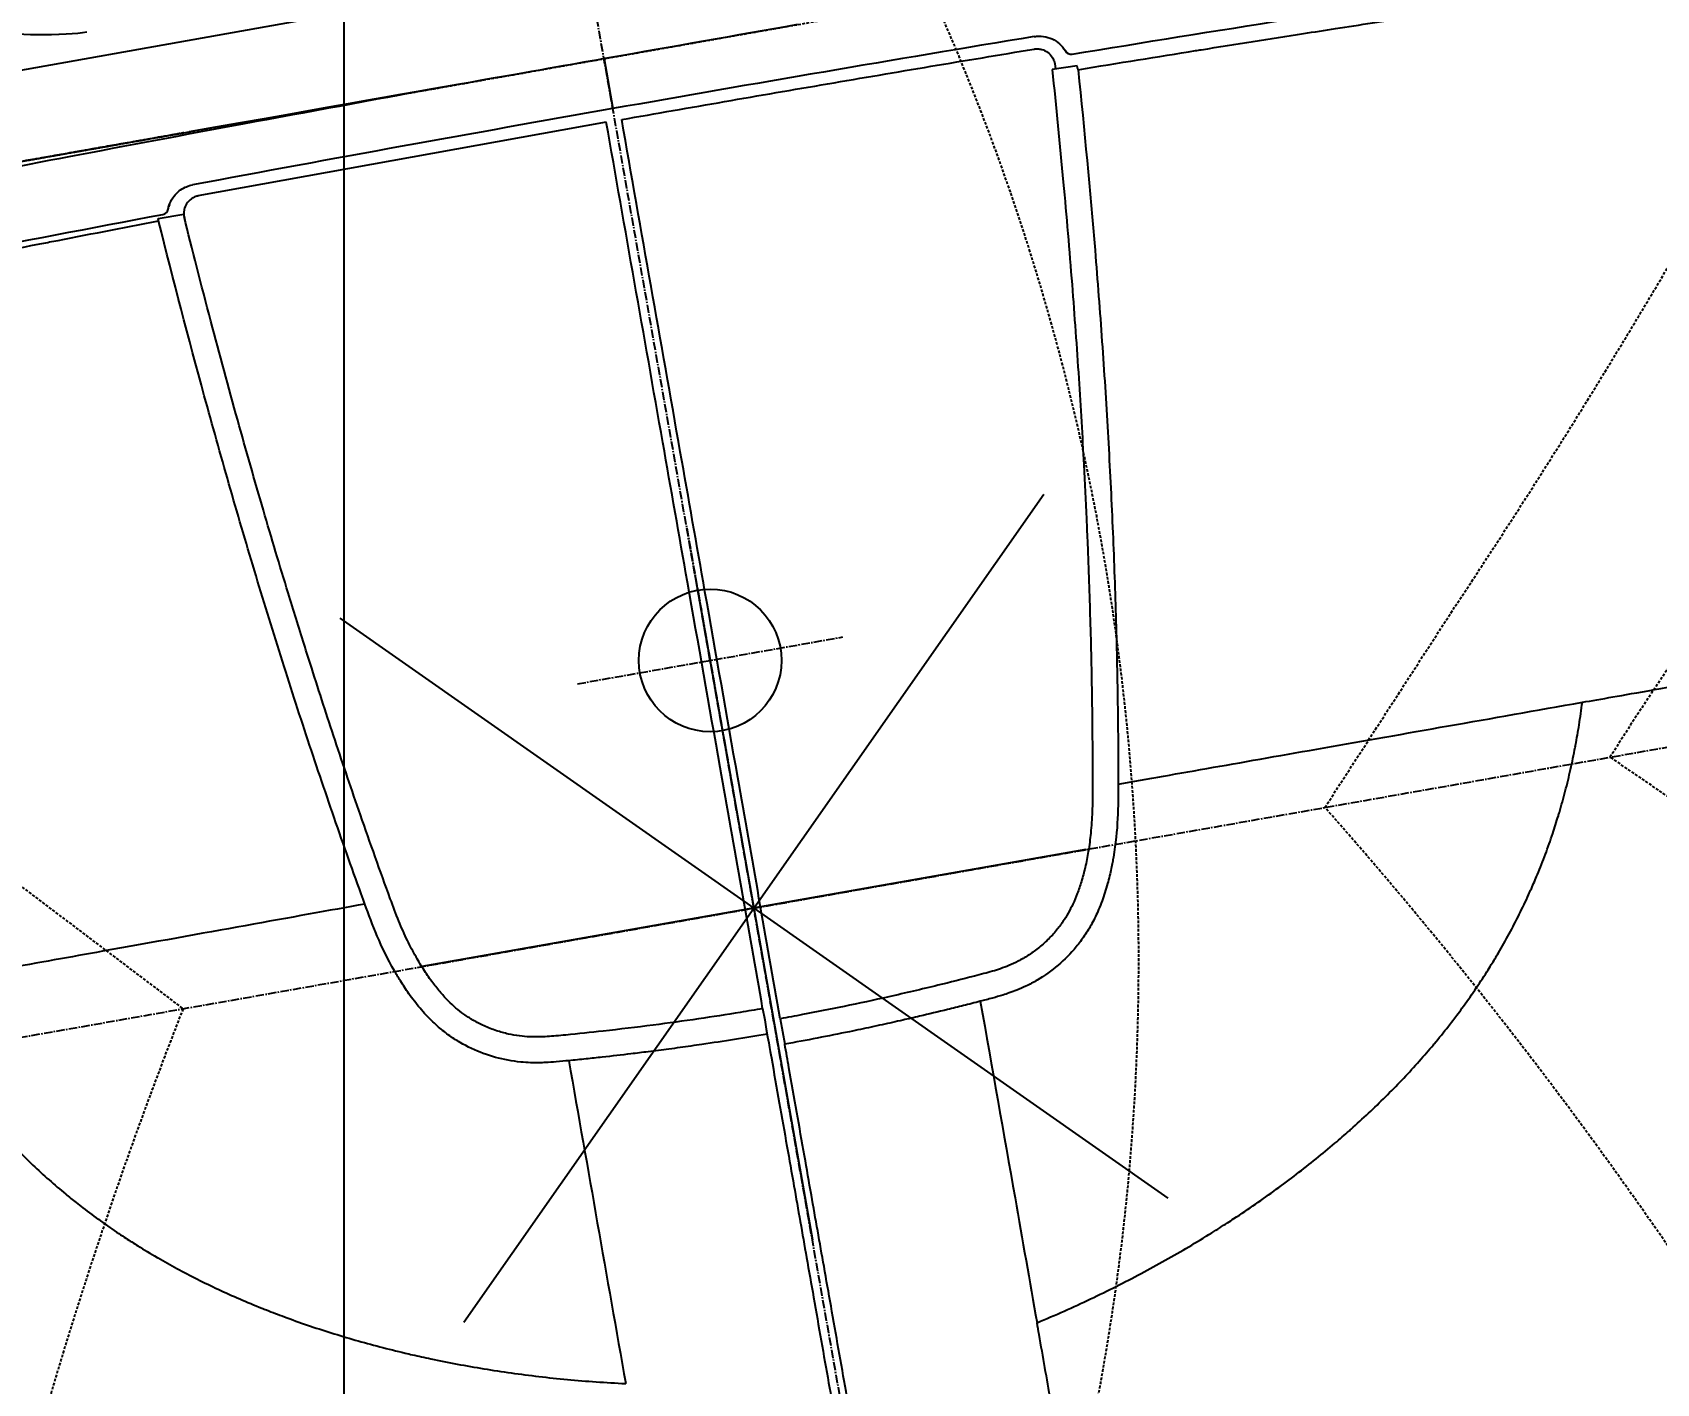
# Model space of a CAD drawing. Header units: millimetres. Extents: x 26027 to 581921, y 7230 to 233891.
# Drawn here: x 453938 to 454661, y 144818 to 145420 of the extents above; entities that cross this region are included whole.
import ezdxf

# ---------------------------------------------------------------- set-up
doc = ezdxf.new("R2010")
doc.units = ezdxf.units.MM
doc.header["$LTSCALE"] = 5
doc.linetypes.add('AXES2', pattern=[1.125, 0.75, -0.125, 0.125, -0.125])
doc.linetypes.add('CACHE', pattern=[0.375, 0.25, -0.125])
for name, color, linetype in [('GE-ANCHORAGE_FLOOR', 222, 'Continuous'), ('GE-EQUIPMENT', 140, 'Continuous'), ('GE-EQUIPMENT_INSERTION', 140, 'Continuous'), ('GE-EQUIPMENT_LIGHT', 141, 'Continuous'), ('GE-EQUIPMENT_OUTLINE', 131, 'CACHE'), ('GE-MAIN_AXIS', 83, 'AXES2'), ('GE-MM-SCATTER_LINES', 222, 'CACHE')]:
    doc.layers.add(name, color=color, linetype=linetype)
doc.layers.add('GE-DESIGNER_WARNING', color=1, linetype='Continuous', plot=False)
doc.styles.add('ROMANS', font='romans', dxfattribs={"width": 0.8, "height": 100})
doc.dimstyles.new('100', dxfattribs={"dimscale": 0.8, "dimtxt": 180, "dimasz": 100, "dimexe": 150, "dimexo": 0, "dimgap": 100, "dimtad": 1, "dimtih": 1, "dimtoh": 1, "dimdec": 0, "dimzin": 0, "dimdsep": 46, "dimtxsty": 'ROMANS', "dimblk": 'DOT', "dimcen": 0, "dimclrd": 180, "dimclre": 180, "dimclrt": 180, "dimazin": 0, "dimtfac": 1, "dimtdec": 0, "dimtix": 1, "dimtmove": 2, "dimatfit": 3, "dimldrblk": 'DOT', "dimfxl": 1, "dimtolj": 1, "dimtzin": 0, "dimarcsym": 0})

# ---------------------------------------------------------------- blocks, each defined once
blk = doc.blocks.new('_Dot')
at = {"color": 0, "linetype": 'ByBlock', "lineweight": -2}
blk.add_line((-0.5, 0), (-1, 0), dxfattribs=at)
at = {"color": 0, "linetype": 'ByBlock', "const_width": 0.5}
blk.add_lwpolyline([(-0.25, 0, 1), (0.25, 0, 1)], format="xyb", close=True, dxfattribs=at)
blk = doc.blocks.new('*D478')
at = {"layer": 'DEFPOINTS', "color": 0, "transparency": 16777216}
for p in [(452467.53, 149660.27, 2.36), (454076.96, 142305.27, 2.36), (454076.96, 142305.27)]:
    blk.add_point(p, dxfattribs=at)
at = {"layer": 'GE-DESIGNER_WARNING', "color": 180, "lineweight": -2, "transparency": 16777216}
for p, q in [((452467.53, 149660.27), (454196.96, 149660.27)), ((454076.96, 149580.27), (454076.96, 146112.77)), ((454076.96, 142385.27), (454076.96, 145852.77)), ((454076.96, 142305.27), (454196.96, 142305.27))]:
    blk.add_line(p, q, dxfattribs=at)
at = {"layer": 'GE-DESIGNER_WARNING', "color": 180, "lineweight": -2, "transparency": 16777216, "xscale": 80, "yscale": 80, "zscale": 80}
for p, rotation in [((454076.96, 149660.27), 90), ((454076.96, 142305.27), 270)]:
    blk.add_blockref('_Dot', p, dxfattribs=dict(at, rotation=rotation))
at = {"layer": 'GE-DESIGNER_WARNING', "color": 180, "lineweight": 0, "transparency": 16777216, "insert": (454076.96, 145982.77), "char_height": 100, "attachment_point": 5, "style": 'ROMANS'}
blk.add_mtext('\\A1;7355', dxfattribs=at)
blk = doc.blocks.new('GE-EUR02909')
at = {"layer": 'GE-DESIGNER_WARNING'}
for p, q in [((0, -150), (0, 150)), ((-150, 0), (150, 0))]:
    blk.add_line(p, q, dxfattribs=at)
at = {"layer": 'GE-EQUIPMENT'}
blk.add_line((0, -424.45), (325.74, -423.9), dxfattribs=at)
at = {"layer": 'GE-EQUIPMENT_LIGHT'}
blk.add_lwpolyline([(224.66, -435.66), (226.56, -435.7), (228.72, -435.81), (231.17, -436.01), (233.93, -436.3), (236.96, -436.7), (237.1, -436.72), (240.36, -437.21), (243.55, -437.74), (246, -438.18), (246.61, -438.29), (249.56, -438.84), (322.39, -455.41)], dxfattribs=at)
at = {"layer": 'GE-MAIN_AXIS'}
for p, q in [((0, 2301.56), (0, -3908.25)), ((1383.9, 0), (-1383.9, 0))]:
    blk.add_line(p, q, dxfattribs=at)
blk = doc.blocks.new('GE-EUR02460')
at = {"layer": 'GE-ANCHORAGE_FLOOR', "color": 83, "linetype": 'AXES2'}
for p, q in [((0, -172), (0, -52)), ((60, -112), (-60, -112))]:
    blk.add_line(p, q, dxfattribs=at)
at = {"layer": 'GE-ANCHORAGE_FLOOR'}
blk.add_circle((0, -112), 31.75, dxfattribs=at)
at = {"layer": 'GE-DESIGNER_WARNING'}
for p, q in [((159.1, -159.1), (-159.1, 159.1)), ((159.1, 159.1), (-159.1, -159.1))]:
    blk.add_line(p, q, dxfattribs=at)
at = {"layer": 'GE-DESIGNER_WARNING', "linetype": 'CACHE'}
blk.add_lwpolyline([(871.44, -131.49), (1921.44, -131.49, -1.511046), (141.61, 627.42, -0.402138)], format="xyb", dxfattribs=at)
at = {"layer": 'GE-EQUIPMENT'}
for p, q in [((-206.84, -344.3), (-195.6, -344.68)), ((-206.07, -344.3), (-206.07, -344.3)), ((-197.18, -347), (-197.03, -344.63)), ((196.29, -347.24), (196.14, -344.87)), ((-197.18, -347), (-197.18, -347)), ((207.76, -348.43), (196.2, -348.39)), ((202.67, -351.76), (202.67, -351.76)), ((-189.26, -354.99), (-189.26, -354.99)), ((-189.26, -354.99), (-189.26, -354.99)), ((3.9, -356.01), (188.63, -355.23)), ((0, -384), (0, -361.46))]:
    blk.add_line(p, q, dxfattribs=at)
for centre, start, end in [((-205.62, -352.82), 20.65161, 89.33711), ((205.47, -352.82), 90.66673, 159.31543)]:
    blk.add_arc(centre, 3, start, end, dxfattribs=at)
blk.add_ellipse((205.47, -352.82), major_axis=(-0.03, 3), ratio=0.054552, start_param=6.283185, end_param=6.283289, dxfattribs=at)
for points, knots in [([(-205.58, -349.82), (-270.32, -349.07), (-334.98, -347.92), (-463.88, -344.5), (-528.28, -342.24), (-630.6, -337.2), (-669.06, -334.97), (-745.34, -329.58), (-783.75, -326.39), (-821.29, -322.43)], [-61.681232, -61.681232, -61.681232, -61.681232, -42.452455, -42.452455, -23.198725, -23.198725, -11.60335, -11.60335, -0.000001, -0.000001, -0.000001, -0.000001]), ([(-206.91, -342.57), (-225.3, -342.34), (-243.06, -342.09), (-259.92, -341.82), (-260.76, -341.81), (-261.59, -341.8), (-262.42, -341.78), (-278.37, -341.53), (-293.54, -341.26), (-308.61, -340.97), (-313.39, -340.88), (-318.16, -340.79), (-322.94, -340.69), (-333.99, -340.46), (-345.07, -340.23), (-356.36, -339.96), (-365.73, -339.75), (-375.25, -339.52), (-384.54, -339.28), (-391.27, -339.11), (-397.88, -338.94), (-404.23, -338.76), (-417.49, -338.4), (-429.62, -338.05), (-441.47, -337.69), (-443.12, -337.63), (-444.77, -337.58), (-446.41, -337.53), (-459.85, -337.11), (-473.09, -336.67), (-484.49, -336.26), (-486.9, -336.18), (-489.24, -336.1), (-491.5, -336.01), (-499.93, -335.71), (-507.45, -335.42), (-514.95, -335.13), (-521.93, -334.86), (-528.89, -334.58), (-535.42, -334.31), (-537.81, -334.21), (-540.13, -334.12), (-542.38, -334.02), (-550.79, -333.67), (-558.13, -333.35), (-566.55, -332.96), (-569.01, -332.85), (-571.55, -332.73), (-574.15, -332.61), (-580.47, -332.31), (-587.09, -331.98), (-593.39, -331.67), (-598.52, -331.41), (-603.43, -331.16), (-608.39, -330.9), (-612.03, -330.71), (-615.69, -330.52), (-619.46, -330.31), (-625.69, -329.98), (-632.24, -329.61), (-638.77, -329.25), (-641.58, -329.09), (-644.4, -328.92), (-647.18, -328.76), (-653.36, -328.41), (-659.39, -328.05), (-665.8, -327.65), (-668.96, -327.46), (-672.2, -327.25), (-675.61, -327.03), (-680.13, -326.74), (-684.92, -326.43), (-689.92, -326.09), (-696.37, -325.65), (-703.16, -325.18), (-710.14, -324.68), (-710.6, -324.65), (-711.07, -324.61), (-711.53, -324.58), (-717.8, -324.13), (-724.21, -323.65), (-730.81, -323.15), (-736.81, -322.68), (-742.96, -322.2), (-749.3, -321.69)], [0, 0, 0, 0, 0.066667, 0.066667, 0.066667, 0.069967, 0.069967, 0.069967, 0.133333, 0.133333, 0.133333, 0.153447, 0.153447, 0.153447, 0.2, 0.2, 0.2, 0.238666, 0.238666, 0.238666, 0.266667, 0.266667, 0.266667, 0.325187, 0.325187, 0.325187, 0.333333, 0.333333, 0.333333, 0.4, 0.4, 0.4, 0.414133, 0.414133, 0.414133, 0.466667, 0.466667, 0.466667, 0.51552, 0.51552, 0.51552, 0.533333, 0.533333, 0.533333, 0.6, 0.6, 0.6, 0.619401, 0.619401, 0.619401, 0.666667, 0.666667, 0.666667, 0.705103, 0.705103, 0.705103, 0.733333, 0.733333, 0.733333, 0.779891, 0.779891, 0.779891, 0.8, 0.8, 0.8, 0.844683, 0.844683, 0.844683, 0.866667, 0.866667, 0.866667, 0.895775, 0.895775, 0.895775, 0.933333, 0.933333, 0.933333, 0.935831, 0.935831, 0.935831, 0.969439, 0.969439, 0.969439, 1, 1, 1, 1]), ([(821.15, -322.43), (783.71, -326.38), (745.4, -329.57), (669.18, -334.96), (630.67, -337.19), (528.32, -342.23), (463.94, -344.5), (334.98, -347.92), (270.25, -349.07), (205.44, -349.82)], [0.000001, 0.000001, 0.000001, 0.000001, 11.57348, 11.57348, 23.183083, 23.183083, 42.432535, 42.432535, 61.682839, 61.682839, 61.682839, 61.682839]), ([(750.16, -324.41), (743.85, -324.96), (737.67, -325.48), (731.67, -325.98), (725, -326.53), (718.55, -327.04), (712.39, -327.52), (712.1, -327.54), (711.81, -327.57), (711.52, -327.59), (704.32, -328.15), (697.51, -328.66), (690.78, -329.15), (686.35, -329.47), (681.94, -329.79), (677.49, -330.1), (673.91, -330.35), (670.3, -330.59), (666.66, -330.83), (658.88, -331.35), (650.96, -331.86), (642.99, -332.36), (641.87, -332.43), (640.75, -332.5), (639.63, -332.57), (629.23, -333.2), (618.82, -333.82), (609.25, -334.36), (609.07, -334.37), (608.89, -334.38), (608.71, -334.39), (597.96, -335.01), (588.27, -335.54), (578, -336.07), (577, -336.12), (576.01, -336.17), (575.01, -336.22), (565.63, -336.71), (555.83, -337.19), (546.3, -337.64), (542.94, -337.79), (539.62, -337.95), (536.28, -338.1), (529.14, -338.42), (521.98, -338.73), (514.41, -339.05), (507.44, -339.35), (500.13, -339.65), (492.36, -339.97), (487.76, -340.15), (483, -340.34), (478.05, -340.53), (466.75, -340.96), (454.48, -341.4), (442.33, -341.82), (440.16, -341.89), (438, -341.96), (435.85, -342.04), (421.63, -342.51), (407.86, -342.95), (392.61, -343.39), (390.24, -343.46), (387.83, -343.52), (385.4, -343.59), (372.2, -343.97), (358.26, -344.33), (345.33, -344.65), (337.9, -344.84), (330.8, -345.01), (323.8, -345.17), (316.37, -345.34), (309.05, -345.5), (301.58, -345.65), (289.23, -345.91), (276.45, -346.16), (263.28, -346.4), (260.97, -346.44), (258.65, -346.48), (256.31, -346.52), (240.67, -346.79), (224.49, -347.05), (207.77, -347.28)], [0, 0, 0, 0, 0.033031, 0.033031, 0.033031, 0.069701, 0.069701, 0.069701, 0.071429, 0.071429, 0.071429, 0.114481, 0.114481, 0.114481, 0.142857, 0.142857, 0.142857, 0.165621, 0.165621, 0.165621, 0.214286, 0.214286, 0.214286, 0.221126, 0.221126, 0.221126, 0.284528, 0.284528, 0.284528, 0.285714, 0.285714, 0.285714, 0.357143, 0.357143, 0.357143, 0.364037, 0.364037, 0.364037, 0.428571, 0.428571, 0.428571, 0.451299, 0.451299, 0.451299, 0.5, 0.5, 0.5, 0.544862, 0.544862, 0.544862, 0.571429, 0.571429, 0.571429, 0.63205, 0.63205, 0.63205, 0.642857, 0.642857, 0.642857, 0.714286, 0.714286, 0.714286, 0.725398, 0.725398, 0.725398, 0.785714, 0.785714, 0.785714, 0.820359, 0.820359, 0.820359, 0.857143, 0.857143, 0.857143, 0.917912, 0.917912, 0.917912, 0.928571, 0.928571, 0.928571, 1, 1, 1, 1]), ([(-206.91, -342.57), (-206.92, -342.89), (-206.91, -343.19), (-206.91, -343.45), (-206.9, -343.71), (-206.89, -343.92), (-206.87, -344.07), (-206.86, -344.22), (-206.84, -344.3), (-206.83, -344.3)], [0, 0, 0, 0, 0.333333, 0.333333, 0.333333, 0.666667, 0.666667, 0.666667, 1, 1, 1, 1]), ([(-190.32, -360.49), (-191.69, -360.48), (-193.05, -360.25), (-194.34, -359.84), (-195.63, -359.42), (-196.84, -358.81), (-197.93, -358.05), (-199.02, -357.28), (-200, -356.35), (-200.83, -355.29), (-201.65, -354.23), (-202.33, -353.04), (-202.81, -351.76)], [0, 0, 0, 0, 0.25, 0.25, 0.25, 0.5, 0.5, 0.5, 0.75, 0.75, 0.75, 0.999968, 0.999968, 0.999968, 0.999968]), ([(-189.26, -354.99), (-189.52, -354.99), (-189.78, -354.97), (-190.33, -354.92), (-190.62, -354.87), (-191.47, -354.68), (-192.03, -354.49), (-193.51, -353.8), (-194.36, -353.18), (-195.7, -351.72), (-196.21, -350.93), (-196.81, -349.48), (-196.98, -348.88), (-197.15, -347.84), (-197.18, -347.42), (-197.18, -347)], [-1.308802, -1.308802, -1.308802, -1.308802, -1.23051, -1.23051, -1.143849, -1.143849, -0.966865, -0.966865, -0.654244, -0.654244, -0.373056, -0.373056, -0.183468, -0.183468, -0.056571, -0.056571, -0.056571, -0.056571]), ([(188.37, -355.24), (188.63, -355.23), (188.89, -355.22), (189.44, -355.16), (189.72, -355.11), (190.58, -354.92), (191.14, -354.73), (192.62, -354.04), (193.47, -353.42), (194.81, -351.97), (195.32, -351.17), (195.92, -349.73), (196.09, -349.12), (196.25, -348.08), (196.29, -347.66), (196.29, -347.24)], [-1.308802, -1.308802, -1.308802, -1.308802, -1.23051, -1.23051, -1.143849, -1.143849, -0.966865, -0.966865, -0.654244, -0.654244, -0.373056, -0.373056, -0.183468, -0.183468, -0.056571, -0.056571, -0.056571, -0.056571]), ([(202.67, -351.76), (202.46, -352.31), (202.22, -352.85), (201.94, -353.37), (201.37, -354.44), (200.65, -355.43), (199.81, -356.3), (199.01, -357.15), (198.1, -357.88), (197.11, -358.49), (196.22, -359.04), (195.27, -359.48), (194.28, -359.81), (193.39, -360.1), (192.47, -360.31), (191.54, -360.41), (191.09, -360.46), (190.63, -360.49), (190.18, -360.49)], [0.0000024, 0.0000024, 0.0000024, 0.0000024, 0.1093684, 0.1093684, 0.1093684, 0.3336535, 0.3336535, 0.3336535, 0.5485199, 0.5485199, 0.5485199, 0.742122, 0.742122, 0.742122, 0.9153841, 0.9153841, 0.9153841, 0.9999126, 0.9999126, 0.9999126, 0.9999126]), ([(202.67, -351.76), (202.67, -351.77), (202.67, -351.77), (202.67, -351.78), (202.67, -351.79), (202.68, -351.79)], [0.0001925, 0.0001925, 0.0001925, 0.0001925, 0.3333333, 0.6666667, 1, 1, 1, 1]), ([(207.77, -347.28), (207.77, -347.6), (207.77, -347.9), (207.77, -348.15), (207.76, -348.25), (207.76, -348.35), (207.76, -348.43)], [0, 0, 0, 0, 0.3333333, 0.3333333, 0.3333333, 0.4658541, 0.4658541, 0.4658541, 0.4658541]), ([(-190.32, -360.49), (-190.96, -360.49), (-191.6, -360.43), (-192.56, -360.29), (-192.89, -360.22), (-193.21, -360.15)], [0.0000363, 0.0000363, 0.0000363, 0.0000363, 0.1926328, 0.1926328, 0.2927509, 0.2927509, 0.2927509, 0.2927509]), ([(-190.32, -360.49), (-126.89, -361.14), (-63.37, -361.46), (63.54, -361.46), (126.94, -361.13), (190.17, -360.49)], [-38.073772, -38.073772, -38.073772, -38.073772, -19.019254, -19.019254, -0.000177, -0.000177, -0.000177, -0.000177]), ([(-3.04, -355.96), (-34.05, -355.96), (-65.07, -355.88), (-127.15, -355.56), (-158.22, -355.31), (-189.26, -354.99)], [-18.630964, -18.630964, -18.630964, -18.630964, -9.326523, -9.326523, -0.000087, -0.000087, -0.000087, -0.000087]), ([(76.08, -383.99), (105.27, -383.7), (134.44, -383.51), (163.59, -383.25), (189.82, -383.02), (216.05, -382.72), (242.25, -382.35), (266.21, -382.02), (290.16, -381.62), (314.09, -381.16), (336.02, -380.74), (357.94, -380.26), (379.84, -379.72), (399.94, -379.23), (420.03, -378.68), (440.1, -378.07), (458.61, -377.5), (477.11, -376.89), (495.59, -376.22), (512.59, -375.6), (529.58, -374.93), (546.55, -374.21), (561.92, -373.55), (577.28, -372.85), (592.62, -372.1), (606.39, -371.42), (620.14, -370.71), (633.87, -369.94), (646.29, -369.25), (658.7, -368.52), (671.1, -367.74), (682.4, -367.04), (693.69, -366.29), (704.97, -365.51), (715.35, -364.78), (725.72, -364.03), (736.08, -363.23), (746.05, -362.46), (756.01, -361.65), (765.96, -360.8), (775.8, -359.97), (785.63, -359.08), (795.45, -358.16), (805.34, -357.22), (815.21, -356.24), (825.07, -355.19)], [0.0000019, 0.0000019, 0.0000019, 0.0000019, 0.1157764, 0.1157764, 0.1157764, 0.2199435, 0.2199435, 0.2199435, 0.3151914, 0.3151914, 0.3151914, 0.4025161, 0.4025161, 0.4025161, 0.4826823, 0.4826823, 0.4826823, 0.5566553, 0.5566553, 0.5566553, 0.6247272, 0.6247272, 0.6247272, 0.6863886, 0.6863886, 0.6863886, 0.7417257, 0.7417257, 0.7417257, 0.7917555, 0.7917555, 0.7917555, 0.8373737, 0.8373737, 0.8373737, 0.8793696, 0.8793696, 0.8793696, 0.9197798, 0.9197798, 0.9197798, 0.9597576, 0.9597576, 0.9597576, 1, 1, 1, 1]), ([(-87.37, -384), (-59.21, -384), (-30.77, -384), (27.75, -384), (57.64, -384), (187.56, -383.97)], [-60.584789, -60.584789, -60.584789, -60.584789, -52.024703, -52.024703, -43.029425, -43.029425, -43.029425, -43.029425]), ([(379.11, -383.97), (334.95, -383.97), (287.08, -383.97), (220.51, -383.97), (204.13, -383.97), (187.56, -383.97)], [0.000398, 0.000398, 0.000398, 0.000398, 16.214797, 16.214797, 21.408623, 21.408623, 21.408623, 21.408623]), ([(189.87, -383.97), (191.67, -383.97), (193.47, -383.97), (195.27, -383.97), (200.65, -383.97), (206.02, -383.97), (211.37, -383.97), (216.72, -383.97), (222.06, -383.97), (227.39, -383.97), (229.34, -383.97), (231.29, -383.97), (233.24, -383.97), (236.61, -383.97), (239.97, -383.97), (243.32, -383.97), (248.62, -383.97), (253.9, -383.97), (259.15, -383.97), (264.42, -383.97), (269.66, -383.97), (274.88, -383.97), (280.1, -383.97), (285.3, -383.97), (290.48, -383.97), (295.66, -383.97), (300.82, -383.97), (305.94, -383.97), (311.08, -383.97), (316.19, -383.97), (321.27, -383.97), (326.35, -383.97), (331.41, -383.97), (336.43, -383.97), (341.46, -383.97), (346.46, -383.97), (351.43, -383.97), (356.4, -383.97), (361.34, -383.97), (366.24, -383.97), (371.15, -383.97), (376.03, -383.97), (380.87, -383.97), (385.71, -383.97), (390.52, -383.97), (395.29, -383.97), (400.06, -383.97), (404.79, -383.97), (409.49, -383.97), (414.18, -383.97), (418.84, -383.97), (423.46, -383.97), (427.7, -383.97), (431.9, -383.97), (436.06, -383.97)], [0, 0, 0, 0, 0.020411, 0.020411, 0.020411, 0.081457, 0.081457, 0.081457, 0.142569, 0.142569, 0.142569, 0.165004, 0.165004, 0.165004, 0.203747, 0.203747, 0.203747, 0.264992, 0.264992, 0.264992, 0.326303, 0.326303, 0.326303, 0.38768, 0.38768, 0.38768, 0.449124, 0.449124, 0.449124, 0.510634, 0.510634, 0.510634, 0.572211, 0.572211, 0.572211, 0.633854, 0.633854, 0.633854, 0.695565, 0.695565, 0.695565, 0.757342, 0.757342, 0.757342, 0.819187, 0.819187, 0.819187, 0.8811, 0.8811, 0.8811, 0.943081, 0.943081, 0.943081, 1, 1, 1, 1])]:
    blk.add_open_spline(points, degree=3, knots=knots, dxfattribs=at)
for points in [[(-201.83, -353.82), (-202.21, -353.17), (-202.54, -352.48), (-202.81, -351.76)], [(201.77, -353.67), (201.95, -353.36), (202.11, -353.05), (202.26, -352.74)], [(202.67, -351.76), (202.67, -351.76), (202.67, -351.76), (202.67, -351.76)]]:
    blk.add_open_spline(points, degree=3, dxfattribs=at)
at = {"layer": 'GE-EQUIPMENT_LIGHT'}
blk.add_line((-3.04, 50.53), (-3.04, 62.04), dxfattribs=at)
for points, knots in [([(-92.07, 423.82), (-92.07, 411.68), (-92.07, 399.66), (-92.07, 387.74), (-92.07, 385.79), (-92.07, 383.84), (-92.07, 381.89), (-92.07, 364.96), (-92.07, 348.21), (-92.07, 331.62), (-92.07, 329.13), (-92.07, 326.65), (-92.07, 324.16), (-92.07, 304.79), (-92.07, 285.6), (-92.07, 266.53), (-92.07, 257.29), (-92.07, 248.07), (-92.07, 238.87), (-92.07, 228.91), (-92.07, 218.97), (-92.07, 209.05), (-92.07, 207.26), (-92.07, 205.46), (-92.07, 203.67)], [0, 0, 0, 0, 0.1584869, 0.1584869, 0.1584869, 0.1844752, 0.1844752, 0.1844752, 0.4101888, 0.4101888, 0.4101888, 0.4440277, 0.4440277, 0.4440277, 0.7082847, 0.7082847, 0.7082847, 0.8363785, 0.8363785, 0.8363785, 0.9749751, 0.9749751, 0.9749751, 1, 1, 1, 1]), ([(-3.05, 424.04), (-3.05, 422.65), (-3.03, 419.99), (-3.04, 416.08), (-3.04, 412.2), (-3.04, 408.07), (-3.04, 403.53), (-3.04, 398.51), (-3.04, 392.97), (-3.04, 386.83), (-3.04, 380.01), (-3.04, 372.38), (-3.04, 364), (-3.04, 355.1), (-3.04, 345.91), (-3.04, 336.41), (-3.04, 326.4), (-3.04, 315.77), (-3.04, 304.57), (-3.04, 292.79), (-3.04, 280.28), (-3.04, 266.79), (-3.05, 252.11), (-3.05, 236.06), (-3.05, 218.54), (-3.05, 199.83), (-3.05, 181), (-3.05, 163.15), (-3.04, 146.4), (-3.04, 129.71), (-3.04, 111.87), (-3.04, 92.71), (-3.04, 75.88), (-3.04, 65.61), (-3.04, 62.04)], [0, 0, 0, 0, 0.011446, 0.021912, 0.032236, 0.04344, 0.055899, 0.069643, 0.08482, 0.101587, 0.120202, 0.141086, 0.164422, 0.189301, 0.214442, 0.240226, 0.267647, 0.296989, 0.327908, 0.360105, 0.3942, 0.431146, 0.471507, 0.515541, 0.563797, 0.616482, 0.670382, 0.719868, 0.764689, 0.809546, 0.858812, 0.913471, 0.969823, 1, 1, 1, 1]), ([(3.9, 44.72), (3.9, 59.82), (3.9, 70.15), (3.9, 87.06), (3.9, 106.32), (3.9, 124.24), (3.9, 141), (3.9, 157.81), (3.91, 175.74), (3.91, 194.63), (3.91, 213.39), (3.91, 230.97), (3.9, 247.06), (3.9, 261.78), (3.9, 275.3), (3.9, 287.84), (3.9, 299.65), (3.9, 310.88), (3.9, 321.53), (3.9, 331.56), (3.9, 341.08), (3.9, 350.29), (3.9, 359.21), (3.9, 367.61), (3.9, 375.25), (3.9, 382.09), (3.9, 388.23), (3.9, 393.79), (3.9, 398.82), (3.9, 403.37), (3.9, 407.5), (3.9, 411.39), (3.89, 415.31), (3.91, 417.97), (3.91, 419.36)], [0, 0, 0, 0, 0.030177, 0.086529, 0.141188, 0.190454, 0.235311, 0.280132, 0.329618, 0.383518, 0.436203, 0.484459, 0.528493, 0.568854, 0.6058, 0.639895, 0.672092, 0.703011, 0.732353, 0.759774, 0.785558, 0.810699, 0.835578, 0.858914, 0.879798, 0.898413, 0.91518, 0.930357, 0.944101, 0.95656, 0.967764, 0.978088, 0.988554, 1, 1, 1, 1]), ([(-92.07, 203.67), (-96.38, 202.7), (-100.63, 201.7), (-104.85, 200.64), (-109.06, 199.59), (-113.22, 198.5), (-117.33, 197.37), (-121.45, 196.24), (-125.52, 195.07), (-129.54, 193.87), (-133.56, 192.66), (-137.54, 191.42), (-141.47, 190.14), (-145.4, 188.86), (-149.28, 187.55), (-153.12, 186.2), (-156.95, 184.86), (-160.74, 183.48), (-164.49, 182.07), (-168.24, 180.66), (-171.94, 179.21), (-175.59, 177.74), (-178.19, 176.69), (-180.76, 175.63), (-183.32, 174.55), (-184.35, 174.11), (-185.39, 173.67), (-186.42, 173.22), (-189.99, 171.69), (-193.51, 170.12), (-196.98, 168.52), (-200.46, 166.93), (-203.89, 165.3), (-207.27, 163.65), (-210.66, 161.99), (-214, 160.31), (-217.29, 158.6), (-220.59, 156.89), (-223.84, 155.15), (-227.04, 153.38), (-230.25, 151.61), (-233.41, 149.81), (-236.53, 147.99), (-238.99, 146.54), (-241.42, 145.08), (-243.83, 143.6), (-244.47, 143.21), (-245.1, 142.82), (-245.74, 142.42), (-248.76, 140.54), (-251.74, 138.63), (-254.68, 136.69), (-257.62, 134.75), (-260.51, 132.78), (-263.35, 130.79), (-266.2, 128.79), (-269, 126.77), (-271.75, 124.71), (-274.51, 122.66), (-277.22, 120.58), (-279.88, 118.46), (-282.4, 116.47), (-284.88, 114.44), (-287.32, 112.39), (-287.46, 112.27), (-287.6, 112.16), (-287.74, 112.04), (-290.31, 109.87), (-292.84, 107.67), (-295.32, 105.43), (-296.87, 104.04), (-298.41, 102.63), (-299.93, 101.21), (-300.83, 100.36), (-301.73, 99.51), (-302.62, 98.65), (-305.01, 96.36), (-307.36, 94.04), (-309.65, 91.68), (-311.95, 89.33), (-314.2, 86.94), (-316.41, 84.53), (-317.24, 83.61), (-318.07, 82.7), (-318.89, 81.77), (-320.24, 80.26), (-321.57, 78.73), (-322.89, 77.18), (-325, 74.7), (-327.07, 72.19), (-329.09, 69.65), (-331.11, 67.1), (-333.08, 64.53), (-335.01, 61.92), (-336.94, 59.31), (-338.82, 56.67), (-340.66, 53.99), (-341.21, 53.19), (-341.75, 52.38), (-342.3, 51.57), (-343.56, 49.69), (-344.8, 47.79), (-346.02, 45.87), (-347.77, 43.13), (-349.46, 40.36), (-351.12, 37.55), (-352.77, 34.74), (-354.37, 31.9), (-355.93, 29.03), (-357.24, 26.6), (-358.52, 24.16), (-359.77, 21.69), (-360.01, 21.23), (-360.24, 20.77), (-360.47, 20.31), (-361.93, 17.37), (-363.36, 14.39), (-364.73, 11.39), (-366.11, 8.38), (-367.44, 5.34), (-368.72, 2.27), (-370.01, -0.8), (-371.25, -3.9), (-372.44, -7.04), (-372.56, -7.34), (-372.68, -7.65), (-372.79, -7.96), (-373.86, -10.79), (-374.9, -13.65), (-375.9, -16.54), (-377, -19.74), (-378.06, -22.96), (-379.08, -26.22)], [0, 0, 0, 0, 0.027779, 0.027779, 0.027779, 0.055556, 0.055556, 0.055556, 0.083334, 0.083334, 0.083334, 0.111112, 0.111112, 0.111112, 0.13889, 0.13889, 0.13889, 0.166667, 0.166667, 0.166667, 0.194445, 0.194445, 0.194445, 0.214184, 0.214184, 0.214184, 0.222223, 0.222223, 0.222223, 0.250001, 0.250001, 0.250001, 0.277778, 0.277778, 0.277778, 0.305556, 0.305556, 0.305556, 0.333334, 0.333334, 0.333334, 0.361112, 0.361112, 0.361112, 0.383072, 0.383072, 0.383072, 0.388889, 0.388889, 0.388889, 0.416667, 0.416667, 0.416667, 0.444445, 0.444445, 0.444445, 0.472223, 0.472223, 0.472223, 0.5, 0.5, 0.5, 0.526283, 0.526283, 0.526283, 0.527778, 0.527778, 0.527778, 0.555556, 0.555556, 0.555556, 0.572952, 0.572952, 0.572952, 0.583334, 0.583334, 0.583334, 0.611111, 0.611111, 0.611111, 0.638889, 0.638889, 0.638889, 0.64939, 0.64939, 0.64939, 0.666667, 0.666667, 0.666667, 0.694444, 0.694444, 0.694444, 0.722222, 0.722222, 0.722222, 0.75, 0.75, 0.75, 0.75834, 0.75834, 0.75834, 0.777778, 0.777778, 0.777778, 0.805555, 0.805555, 0.805555, 0.833333, 0.833333, 0.833333, 0.856753, 0.856753, 0.856753, 0.861111, 0.861111, 0.861111, 0.888889, 0.888889, 0.888889, 0.916666, 0.916666, 0.916666, 0.944444, 0.944444, 0.944444, 0.947155, 0.947155, 0.947155, 0.972222, 0.972222, 0.972222, 1, 1, 1, 1]), ([(-92.07, 58.35), (-92.07, 88.32), (-92.07, 117.85), (-92.07, 147.25), (-92.07, 166.09), (-92.07, 184.87), (-92.07, 203.67)], [0.0000005, 0.0000005, 0.0000005, 0.0000005, 0.60948, 0.60948, 0.60948, 1, 1, 1, 1]), ([(92.93, 52.57), (92.93, 77.25), (92.93, 101.61), (92.93, 125.84), (92.93, 150.15), (92.93, 174.33), (92.93, 198.53)], [0.0000005, 0.0000005, 0.0000005, 0.0000005, 0.4990142, 0.4990142, 0.4990142, 1, 1, 1, 1]), ([(379.94, -31.12), (378.92, -27.87), (377.86, -24.64), (376.76, -21.45), (375.76, -18.57), (374.72, -15.71), (373.65, -12.88), (373.54, -12.57), (373.42, -12.26), (373.3, -11.96), (372.11, -8.83), (370.87, -5.73), (369.58, -2.66), (368.3, 0.41), (366.97, 3.45), (365.59, 6.45), (364.22, 9.45), (362.79, 12.42), (361.33, 15.36), (361.1, 15.82), (360.87, 16.28), (360.63, 16.74), (359.38, 19.2), (358.1, 21.65), (356.79, 24.07), (355.23, 26.94), (353.63, 29.78), (351.97, 32.58), (350.32, 35.38), (348.63, 38.16), (346.88, 40.89), (345.66, 42.81), (344.42, 44.71), (343.16, 46.59), (342.61, 47.4), (342.07, 48.21), (341.52, 49.01), (339.68, 51.68), (337.8, 54.32), (335.87, 56.92), (333.94, 59.53), (331.97, 62.1), (329.95, 64.65), (327.93, 67.19), (325.86, 69.7), (323.75, 72.17), (322.43, 73.71), (321.1, 75.24), (319.75, 76.76), (318.93, 77.68), (318.1, 78.6), (317.27, 79.51), (315.06, 81.92), (312.81, 84.31), (310.51, 86.66), (308.22, 89.01), (305.87, 91.33), (303.48, 93.62), (302.59, 94.47), (301.69, 95.33), (300.78, 96.17), (299.27, 97.59), (297.73, 99), (296.18, 100.4), (293.7, 102.62), (291.17, 104.82), (288.6, 106.99), (288.46, 107.11), (288.32, 107.23), (288.18, 107.34), (285.74, 109.39), (283.26, 111.41), (280.74, 113.41), (278.08, 115.52), (275.37, 117.6), (272.61, 119.65), (269.86, 121.71), (267.06, 123.73), (264.21, 125.72), (261.37, 127.72), (258.48, 129.68), (255.54, 131.62), (252.6, 133.56), (249.62, 135.47), (246.6, 137.35), (245.96, 137.74), (245.33, 138.13), (244.69, 138.52), (242.28, 140), (239.85, 141.46), (237.39, 142.9), (234.27, 144.73), (231.11, 146.52), (227.9, 148.29), (224.7, 150.06), (221.45, 151.79), (218.15, 153.5), (214.86, 155.21), (211.52, 156.9), (208.13, 158.55), (204.75, 160.2), (201.32, 161.82), (197.84, 163.42), (194.37, 165.01), (190.85, 166.58), (187.28, 168.11), (186.25, 168.56), (185.21, 169), (184.18, 169.44), (181.62, 170.51), (179.05, 171.58), (176.45, 172.62), (172.8, 174.1), (169.1, 175.54), (165.35, 176.95), (161.6, 178.36), (157.81, 179.74), (153.98, 181.08), (150.14, 182.43), (146.25, 183.74), (142.33, 185.01), (138.4, 186.29), (134.42, 187.53), (130.4, 188.73), (126.38, 189.94), (122.31, 191.11), (118.19, 192.24), (114.08, 193.37), (109.92, 194.46), (105.7, 195.51), (101.49, 196.55), (97.24, 197.56), (92.93, 198.53)], [0, 0, 0, 0, 0.027777, 0.027777, 0.027777, 0.052844, 0.052844, 0.052844, 0.055555, 0.055555, 0.055555, 0.083333, 0.083333, 0.083333, 0.111111, 0.111111, 0.111111, 0.138888, 0.138888, 0.138888, 0.143246, 0.143246, 0.143246, 0.166666, 0.166666, 0.166666, 0.194444, 0.194444, 0.194444, 0.222222, 0.222222, 0.222222, 0.24166, 0.24166, 0.24166, 0.249999, 0.249999, 0.249999, 0.277777, 0.277777, 0.277777, 0.305555, 0.305555, 0.305555, 0.333333, 0.333333, 0.333333, 0.35061, 0.35061, 0.35061, 0.361111, 0.361111, 0.361111, 0.388888, 0.388888, 0.388888, 0.416666, 0.416666, 0.416666, 0.427048, 0.427048, 0.427048, 0.444444, 0.444444, 0.444444, 0.472222, 0.472222, 0.472222, 0.473717, 0.473717, 0.473717, 0.499999, 0.499999, 0.499999, 0.527777, 0.527777, 0.527777, 0.555555, 0.555555, 0.555555, 0.583333, 0.583333, 0.583333, 0.61111, 0.61111, 0.61111, 0.616928, 0.616928, 0.616928, 0.638888, 0.638888, 0.638888, 0.666666, 0.666666, 0.666666, 0.694444, 0.694444, 0.694444, 0.722222, 0.722222, 0.722222, 0.749999, 0.749999, 0.749999, 0.777777, 0.777777, 0.777777, 0.785816, 0.785816, 0.785816, 0.805555, 0.805555, 0.805555, 0.833333, 0.833333, 0.833333, 0.86111, 0.86111, 0.86111, 0.888888, 0.888888, 0.888888, 0.916666, 0.916666, 0.916666, 0.944444, 0.944444, 0.944444, 0.972221, 0.972221, 0.972221, 1, 1, 1, 1]), ([(-169.32, -26.23), (-167.63, -16.65), (-165.73, -6.24), (-161.29, 6.17), (-161.02, 6.92), (-160.4, 8.54), (-160.06, 9.43), (-159.3, 11.3), (-158.88, 12.3), (-157.96, 14.4), (-157.46, 15.51), (-155.78, 19.04), (-154.52, 21.44), (-152.48, 24.95), (-151.76, 26.12), (-149.77, 29.2), (-148.44, 31.06), (-145.71, 34.52), (-144.34, 36.09), (-141.4, 39.13), (-139.86, 40.57), (-132.46, 46.87), (-125.77, 50.79), (-116.87, 54.13), (-115.05, 54.73), (-111.79, 55.64), (-110.38, 55.98), (-107.74, 56.53), (-106.56, 56.75), (-104.4, 57.09), (-103.43, 57.23), (-100.83, 57.57), (-99.2, 57.74), (-95.77, 58.06), (-93.7, 58.22), (-92.07, 58.35)], [0.000019, 0.000019, 0.000019, 0.000019, 2.919691, 2.919691, 3.10976, 3.10976, 3.330907, 3.330907, 3.587233, 3.587233, 3.867262, 3.867262, 4.489314, 4.489314, 4.808238, 4.808238, 5.34058, 5.34058, 5.832756, 5.832756, 6.324017, 6.324017, 8.113793, 8.113793, 8.558287, 8.558287, 8.903464, 8.903464, 9.182787, 9.182787, 9.410264, 9.410264, 9.78866, 9.78866, 10.221672, 10.221672, 10.221672, 10.221672]), ([(-92.07, 58.35), (-89.48, 58.55), (-86.89, 58.74), (-81.9, 59.1), (-79.5, 59.26), (-72.73, 59.71), (-68.51, 59.97), (-61.7, 60.35), (-59.17, 60.48), (-53.45, 60.77), (-50.38, 60.91), (-45.59, 61.11), (-43.91, 61.17), (-39.02, 61.36), (-35.73, 61.47), (-27.59, 61.7), (-22.67, 61.81), (-12.86, 61.97), (-7.96, 62.02), (-3.04, 62.04)], [0.000002, 0.000002, 0.000002, 0.000002, 0.778552, 0.778552, 1.501201, 1.501201, 2.82362, 2.82362, 3.627965, 3.627965, 4.636004, 4.636004, 5.184188, 5.184188, 6.226279, 6.226279, 7.764093, 7.764093, 9.298494, 9.298494, 9.298494, 9.298494]), ([(3.9, 56.22), (8.82, 56.2), (13.72, 56.16), (23.53, 56), (28.45, 55.89), (36.59, 55.66), (39.88, 55.55), (44.77, 55.37), (46.45, 55.3), (51.24, 55.1), (54.31, 54.96), (60.02, 54.68), (62.56, 54.55), (69.37, 54.17), (73.59, 53.92), (80.36, 53.47), (82.76, 53.31), (87.75, 52.96), (90.34, 52.77), (92.93, 52.57)], [0.000035, 0.000035, 0.000035, 0.000035, 1.476473, 1.476473, 2.956225, 2.956225, 3.958971, 3.958971, 4.486454, 4.486454, 5.456425, 5.456425, 6.230396, 6.230396, 7.502876, 7.502876, 8.198236, 8.198236, 8.947385, 8.947385, 8.947385, 8.947385]), ([(92.93, 52.57), (94.56, 52.44), (96.63, 52.28), (100.06, 51.97), (101.69, 51.79), (104.29, 51.46), (105.26, 51.32), (107.42, 50.98), (108.6, 50.77), (111.24, 50.22), (112.65, 49.87), (115.91, 48.97), (117.73, 48.37), (126.63, 45.04), (133.32, 41.13), (140.72, 34.84), (142.26, 33.4), (145.2, 30.37), (146.57, 28.8), (149.3, 25.35), (150.63, 23.48), (152.62, 20.42), (153.34, 19.25), (155.38, 15.74), (156.64, 13.34), (158.32, 9.82), (158.82, 8.71), (159.74, 6.61), (160.16, 5.62), (160.92, 3.74), (161.26, 2.86), (161.88, 1.24), (162.15, 0.49), (166.59, -11.9), (168.49, -22.3), (170.18, -31.86)], [0.000004, 0.000004, 0.000004, 0.000004, 0.490228, 0.490228, 0.91862, 0.91862, 1.176152, 1.176152, 1.492381, 1.492381, 1.883165, 1.883165, 2.386388, 2.386388, 4.41264, 4.41264, 4.96881, 4.96881, 5.526015, 5.526015, 6.128692, 6.128692, 6.489755, 6.489755, 7.193995, 7.193995, 7.511023, 7.511023, 7.801216, 7.801216, 8.051583, 8.051583, 8.266765, 8.266765, 11.572203, 11.572203, 11.572203, 11.572203]), ([(-157.76, -26.55), (-157.76, -26.55), (-157.13, -23.04), (-155.91, -16.43), (-153.68, -7.24), (-151.17, 0.71), (-148.53, 7.55), (-145.81, 13.44), (-143.07, 18.47), (-140.31, 22.77), (-137.49, 26.52), (-134.41, 29.95), (-130.79, 33.34), (-126.47, 36.65), (-121.62, 39.61), (-116.65, 41.98), (-111.91, 43.71), (-107.53, 44.88), (-103.49, 45.63), (-99.62, 46.14), (-95.63, 46.53), (-92.88, 46.75), (-91.43, 46.86)], [0, 0, 0, 0, 0.0000076, 0.0973527, 0.1833787, 0.2588537, 0.3252516, 0.3841039, 0.4364188, 0.4825135, 0.5243041, 0.5650777, 0.6094586, 0.6605734, 0.7147013, 0.765654, 0.811764, 0.8533625, 0.890321, 0.9247796, 0.9603927, 0.9999992, 0.9999992, 0.9999992, 0.9999992]), ([(-91.43, 46.86), (-85.87, 47.29), (-80.3, 47.69), (-74.73, 48.05), (-67.27, 48.53), (-59.8, 48.95), (-52.32, 49.3), (-45.53, 49.62), (-38.73, 49.87), (-31.93, 50.07), (-25.66, 50.25), (-19.39, 50.38), (-13.12, 50.45), (-9.76, 50.49), (-6.4, 50.52), (-3.04, 50.53)], [0, 0, 0, 0, 0.189222, 0.189222, 0.189222, 0.442859, 0.442859, 0.442859, 0.673475, 0.673475, 0.673475, 0.88605, 0.88605, 0.88605, 1, 1, 1, 1]), ([(-3.04, 50.53), (-3.04, 14.15), (-3.04, -22.23), (-3.04, -58.57), (-3.04, -86.57), (-3.04, -114.55), (-3.04, -142.5), (-3.04, -163.62), (-3.04, -184.71), (-3.04, -205.78), (-3.04, -255.56), (-3.04, -305.2), (-3.04, -355.96)], [0, 0, 0, 0, 0.2683115, 0.2683115, 0.2683115, 0.4750328, 0.4750328, 0.4750328, 0.6311877, 0.6311877, 0.6311877, 1, 1, 1, 1]), ([(3.9, 44.72), (3.9, 8.36), (3.9, -27.98), (3.9, -64.27), (3.9, -92.23), (3.9, -120.15), (3.9, -148.04), (3.9, -169.1), (3.9, -190.14), (3.9, -211.16), (3.9, -259.6), (3.9, -307.91), (3.9, -356.01)], [0, 0, 0, 0, 0.26845, 0.26845, 0.26845, 0.4751998, 0.4751998, 0.4751998, 0.631337, 0.631337, 0.631337, 0.9913145, 0.9913145, 0.9913145, 0.9913145]), ([(3.9, 44.72), (7.26, 44.71), (10.62, 44.68), (13.98, 44.64), (20.25, 44.57), (26.52, 44.44), (32.79, 44.26), (39.59, 44.07), (46.39, 43.82), (53.18, 43.5), (60.66, 43.16), (68.13, 42.74), (75.59, 42.26), (81.16, 41.9), (86.73, 41.51), (92.29, 41.09)], [0, 0, 0, 0, 0.1139504, 0.1139504, 0.1139504, 0.3265256, 0.3265256, 0.3265256, 0.5571418, 0.5571418, 0.5571418, 0.8107786, 0.8107786, 0.8107786, 0.9999989, 0.9999989, 0.9999989, 0.9999989]), ([(92.29, 41.09), (93.74, 40.98), (95.19, 40.86), (96.63, 40.74), (97.93, 40.62), (99.22, 40.5), (100.52, 40.35), (101.77, 40.2), (103.01, 40.04), (104.25, 39.84), (105.58, 39.64), (106.91, 39.39), (108.22, 39.1), (109.69, 38.77), (111.15, 38.39), (112.6, 37.94), (114.2, 37.44), (115.77, 36.86), (117.32, 36.22), (119.03, 35.51), (120.7, 34.71), (122.33, 33.84), (124.06, 32.9), (125.74, 31.88), (127.36, 30.76), (128.89, 29.71), (130.37, 28.58), (131.78, 27.38), (133.01, 26.33), (134.19, 25.23), (135.32, 24.08), (136.35, 23.02), (137.34, 21.92), (138.28, 20.78), (139.25, 19.61), (140.16, 18.39), (141.03, 17.15), (141.99, 15.78), (142.9, 14.36), (143.76, 12.92), (144.73, 11.29), (145.64, 9.61), (146.5, 7.91), (147.47, 6), (148.37, 4.05), (149.21, 2.08), (150.16, -0.15), (151.04, -2.41), (151.84, -4.7), (152.76, -7.29), (153.59, -9.92), (154.34, -12.57), (155.19, -15.59), (155.93, -18.65), (156.6, -21.72), (157.35, -25.19), (157.99, -28.69), (158.62, -32.2)], [0.0000003, 0.0000003, 0.0000003, 0.0000003, 0.0396079, 0.0396079, 0.0396079, 0.075221, 0.075221, 0.075221, 0.1096795, 0.1096795, 0.1096795, 0.1466379, 0.1466379, 0.1466379, 0.1882364, 0.1882364, 0.1882364, 0.2343463, 0.2343463, 0.2343463, 0.2852989, 0.2852989, 0.2852989, 0.3394267, 0.3394267, 0.3394267, 0.3905415, 0.3905415, 0.3905415, 0.4349223, 0.4349223, 0.4349223, 0.4756958, 0.4756958, 0.4756958, 0.5174864, 0.5174864, 0.5174864, 0.563581, 0.563581, 0.563581, 0.6158958, 0.6158958, 0.6158958, 0.674748, 0.674748, 0.674748, 0.7411458, 0.7411458, 0.7411458, 0.8166206, 0.8166206, 0.8166206, 0.9026465, 0.9026465, 0.9026465, 1, 1, 1, 1]), ([(-169.32, -26.23), (-195.28, -26.23), (-258.71, -26.23), (-337.53, -26.22), (-379.08, -26.22)], [0.0000006, 0.0000006, 0.0000006, 0.0000006, 0.4990142, 1, 1, 1, 1]), ([(-206.91, -342.57), (-205.02, -315.41), (-201.74, -274.79), (-196.48, -221.4), (-192.02, -181.31), (-187.91, -148.31), (-184.39, -122.17), (-180.7, -96.21), (-175.79, -64.09), (-171.53, -38.78), (-169.32, -26.23)], [0, 0, 0, 0, 0.2449914, 0.3708257, 0.49666, 0.6224943, 0.6854115, 0.7483286, 0.8741629, 0.9999999, 0.9999999, 0.9999999, 0.9999999]), ([(-195.6, -344.68), (-194.44, -327.92), (-193.16, -311.15), (-191.76, -294.37), (-190.5, -279.18), (-189.13, -263.99), (-187.66, -248.79), (-186.31, -234.9), (-184.88, -221.01), (-183.35, -207.12), (-181.95, -194.35), (-180.47, -181.58), (-178.9, -168.82), (-177.93, -160.89), (-176.93, -152.96), (-175.89, -145.03), (-175.41, -141.32), (-174.91, -137.6), (-174.41, -133.89), (-172.91, -122.77), (-171.35, -111.66), (-169.72, -100.56), (-168.01, -88.94), (-166.23, -77.34), (-164.36, -65.74), (-162.26, -52.66), (-160.06, -39.6), (-157.76, -26.55)], [0, 0, 0, 0, 0.158124, 0.158124, 0.158124, 0.301276, 0.301276, 0.301276, 0.432092, 0.432092, 0.432092, 0.55235, 0.55235, 0.55235, 0.627045, 0.627045, 0.627045, 0.662072, 0.662072, 0.662072, 0.766847, 0.766847, 0.766847, 0.876426, 0.876426, 0.876426, 1, 1, 1, 1]), ([(158.62, -32.2), (160.92, -45.23), (163.12, -58.28), (165.22, -71.33), (167.09, -82.91), (168.87, -94.49), (170.58, -106.08), (172.21, -117.16), (173.77, -128.25), (175.27, -139.33), (175.77, -143.04), (176.27, -146.75), (176.75, -150.45), (177.79, -158.36), (178.79, -166.27), (179.76, -174.17), (181.33, -186.9), (182.81, -199.64), (184.21, -212.36), (185.74, -226.21), (187.17, -240.06), (188.52, -253.9), (189.99, -269.04), (191.36, -284.18), (192.62, -299.31), (194.02, -316.02), (195.3, -332.71), (196.29, -347.24)], [0, 0, 0, 0, 0.123574, 0.123574, 0.123574, 0.233153, 0.233153, 0.233153, 0.337928, 0.337928, 0.337928, 0.372955, 0.372955, 0.372955, 0.44765, 0.44765, 0.44765, 0.567908, 0.567908, 0.567908, 0.698724, 0.698724, 0.698724, 0.841876, 0.841876, 0.841876, 1, 1, 1, 1]), ([(170.18, -31.86), (202.22, -31.69), (268.32, -31.47), (348.09, -31.23), (379.94, -31.12)], [0.0000006, 0.0000006, 0.0000006, 0.0000006, 0.6160036, 1, 1, 1, 1]), ([(170.18, -31.86), (172.39, -44.4), (176.65, -69.67), (181.56, -101.73), (185.25, -127.63), (188.77, -153.71), (192.88, -186.62), (197.34, -226.58), (202.6, -279.79), (205.88, -320.24), (207.77, -347.28)], [0.0000001, 0.0000001, 0.0000001, 0.0000001, 0.1258378, 0.251672, 0.3145891, 0.3775062, 0.5033404, 0.6291746, 0.7550089, 1, 1, 1, 1])]:
    blk.add_open_spline(points, degree=3, knots=knots, dxfattribs=at)
blk.add_open_spline([(-379.08, -26.22), (-396.34, -26.22), (-413.94, -26.2), (-483.34, -26.24)], degree=3, dxfattribs=at)
at = {"layer": 'GE-EQUIPMENT_OUTLINE'}
for points, knots in [([(379.11, -383.97), (334.95, -383.97), (287.08, -383.97), (220.51, -383.97), (204.13, -383.97), (187.56, -383.97), (57.64, -384), (27.75, -384), (-30.77, -384), (-59.21, -384), (-87.37, -384), (-165.85, -384), (-167.13, -384), (-168.41, -384), (-173.95, -384), (-179.48, -384), (-185, -384), (-190.52, -384), (-196.02, -384), (-201.51, -384), (-206.99, -384), (-212.46, -384), (-217.91, -384), (-223.37, -384), (-228.8, -384), (-234.21, -384), (-239.62, -384), (-245.02, -384), (-250.39, -384), (-255.76, -384), (-261.11, -384), (-266.43, -384), (-271.75, -384), (-277.06, -384), (-282.33, -384), (-285.54, -384), (-288.75, -384), (-291.95, -384), (-293.99, -384), (-296.03, -384), (-298.07, -384), (-303.29, -384), (-308.49, -384), (-313.65, -384), (-318.81, -384), (-323.95, -384), (-329.05, -384), (-334.15, -384), (-339.22, -384), (-344.25, -384), (-349.29, -384), (-354.29, -384), (-359.26, -384), (-364.23, -384), (-369.16, -384), (-374.05, -384), (-378.95, -384), (-383.81, -384), (-388.62, -384), (-393.44, -384), (-398.22, -384), (-402.96, -384), (-407.7, -384), (-412.4, -384), (-417.05, -384), (-421.7, -384), (-426.32, -384), (-430.88, -384), (-435.45, -384), (-439.97, -384), (-444.44, -384), (-448.92, -384), (-453.35, -384), (-457.73, -384), (-462.11, -384), (-466.45, -384), (-470.72, -384), (-473.79, -384), (-476.82, -384), (-479.83, -384), (-536.48, -383.99), (-582.62, -383.99), (-646.42, -383.99), (-665.97, -383.99), (-678.57, -383.98), (-680.29, -383.36), (-682.12, -382.73), (-686.66, -381.26), (-689.4, -380.43), (-699.94, -377.4), (-707.84, -375.45), (-718.99, -372.94), (-722.22, -372.24), (-725.45, -371.57)], [0, 0, 0, 0, 16.214399, 16.214399, 21.408226, 21.408226, 21.408226, 30.403503, 30.403503, 38.96359, 38.96359, 38.96359, 38.971326, 38.971326, 38.971326, 39.004967, 39.004967, 39.004967, 39.038629, 39.038629, 39.038629, 39.072311, 39.072311, 39.072311, 39.106014, 39.106014, 39.106014, 39.139737, 39.139737, 39.139737, 39.173482, 39.173482, 39.173482, 39.207247, 39.207247, 39.207247, 39.227848, 39.227848, 39.227848, 39.241033, 39.241033, 39.241033, 39.274839, 39.274839, 39.274839, 39.308666, 39.308666, 39.308666, 39.342514, 39.342514, 39.342514, 39.376383, 39.376383, 39.376383, 39.410273, 39.410273, 39.410273, 39.444183, 39.444183, 39.444183, 39.478115, 39.478115, 39.478115, 39.512067, 39.512067, 39.512067, 39.54604, 39.54604, 39.54604, 39.580034, 39.580034, 39.580034, 39.614049, 39.614049, 39.614049, 39.648085, 39.648085, 39.648085, 39.672465, 39.672465, 39.672465, 63.688294, 63.688294, 85.31192, 85.31192, 85.31192, 85.900752, 85.900752, 86.76027, 86.76027, 89.195973, 89.195973, 90.187808, 90.187808, 90.187808, 90.187808]), ([(189.87, -383.97), (191.67, -383.97), (193.47, -383.97), (195.27, -383.97), (200.65, -383.97), (206.02, -383.97), (211.37, -383.97), (216.72, -383.97), (222.06, -383.97), (227.39, -383.97), (229.34, -383.97), (231.29, -383.97), (233.24, -383.97), (236.61, -383.97), (239.97, -383.97), (243.32, -383.97), (248.62, -383.97), (253.9, -383.97), (259.15, -383.97), (264.42, -383.97), (269.66, -383.97), (274.88, -383.97), (280.1, -383.97), (285.3, -383.97), (290.48, -383.97), (295.66, -383.97), (300.82, -383.97), (305.94, -383.97), (311.08, -383.97), (316.19, -383.97), (321.27, -383.97), (326.35, -383.97), (331.41, -383.97), (336.43, -383.97), (341.46, -383.97), (346.46, -383.97), (351.43, -383.97), (356.4, -383.97), (361.34, -383.97), (366.24, -383.97), (371.15, -383.97), (376.03, -383.97), (380.87, -383.97), (385.71, -383.97), (390.52, -383.97), (395.29, -383.97), (400.06, -383.97), (404.79, -383.97), (409.49, -383.97), (414.18, -383.97), (418.84, -383.97), (423.46, -383.97), (427.7, -383.97), (431.9, -383.97), (436.06, -383.97)], [0, 0, 0, 0, 0.020411, 0.020411, 0.020411, 0.081457, 0.081457, 0.081457, 0.142569, 0.142569, 0.142569, 0.165004, 0.165004, 0.165004, 0.203747, 0.203747, 0.203747, 0.264992, 0.264992, 0.264992, 0.326303, 0.326303, 0.326303, 0.38768, 0.38768, 0.38768, 0.449124, 0.449124, 0.449124, 0.510634, 0.510634, 0.510634, 0.572211, 0.572211, 0.572211, 0.633854, 0.633854, 0.633854, 0.695565, 0.695565, 0.695565, 0.757342, 0.757342, 0.757342, 0.819187, 0.819187, 0.819187, 0.8811, 0.8811, 0.8811, 0.943081, 0.943081, 0.943081, 1, 1, 1, 1])]:
    blk.add_open_spline(points, degree=3, knots=knots, dxfattribs=at)
at = {"layer": 'GE-MM-SCATTER_LINES'}
blk.add_lwpolyline([(1218.9, -1448.61, -0.095966), (697.53, -1659.95, -0.054285), (-0.07, -1734.21, -0.054285), (-697.67, -1659.95, -0.095966), (-1219.04, -1448.61, -0.079904), (-1405.36, -1279.06, -0.183233), (-1481.68, -1091.7, -0.148539), (-1442.15, -872.37, -0.09937), (-1219.29, -618.84, -0.031823), (-892.67, -393.76, 0.002438), (-589.01, -183.01, 0.049751), (-386.94, 0, -0.117779), (-755.14, 569.2, -0.039275), (-939.21, 1115.68, -0.08037), (-980.06, 1454.55, -0.169962), (-883.43, 1681.18, -0.13336)], format="xyb", dxfattribs=at)
blk.add_lwpolyline([(-0.07, -1166.3, 0.055046), (346.73, -1194.1, 0.130885), (633.96, -1122.25, 0.185507), (736.5, -984.92, 0.123784), (733.06, -711.51, 0.078623), (556.34, -341.27, 0.026468), (330.63, -78.16), (257.97, 0, 0.058507), (459.61, 436.9, 0.063282), (537.3, 747.06, 0.205916), (487.07, 1023.17, 0.15871), (313.07, 1176.97, 0.068311), (-0.07, 1219.05, 0.068311), (-313.21, 1176.97, 0.15871), (-487.21, 1023.17, 0.205916), (-537.44, 747.06, 0.063282), (-459.75, 436.9, 0.058507), (-258.11, 0), (-330.77, -78.16, 0.026468), (-556.48, -341.27, 0.078623), (-733.2, -711.51, 0.123784), (-736.64, -984.92, 0.185507), (-634.1, -1122.25, 0.130885), (-346.87, -1194.1, 0.055046)], format="xyb", close=True, dxfattribs=at)

msp = doc.modelspace()

# ---------------------------------------------------------------- block references
at = {"layer": 'GE-EQUIPMENT_INSERTION', "rotation": 189.9999999999999}
msp.add_blockref('GE-EUR02909', (454259.3, 145029.81), dxfattribs=at)

# ---------------------------------------------------------------- dimensions: what is measured, and where the dimension line sits
at = {"layer": 'GE-DESIGNER_WARNING', "lineweight": 0}
dim = msp.add_linear_dim(base=(454076.96, 142305.27), p1=(452467.53, 149660.27, 2.36), p2=(454076.96, 142305.27, 2.36), angle=90, dimstyle='100', dxfattribs=at)
dim.commit()
dim.dimension.update_dxf_attribs({"geometry": '*D478', "text_midpoint": (454076.96, 145982.77)})

# ---------------------------------------------------------------- next in the draw order: block references
at = {"layer": 'GE-EQUIPMENT_INSERTION', "rotation": 189.9999999999999}
msp.add_blockref('GE-EUR02460', (454259.3, 145029.81), dxfattribs=at)

doc.saveas('drawing.dxf')
